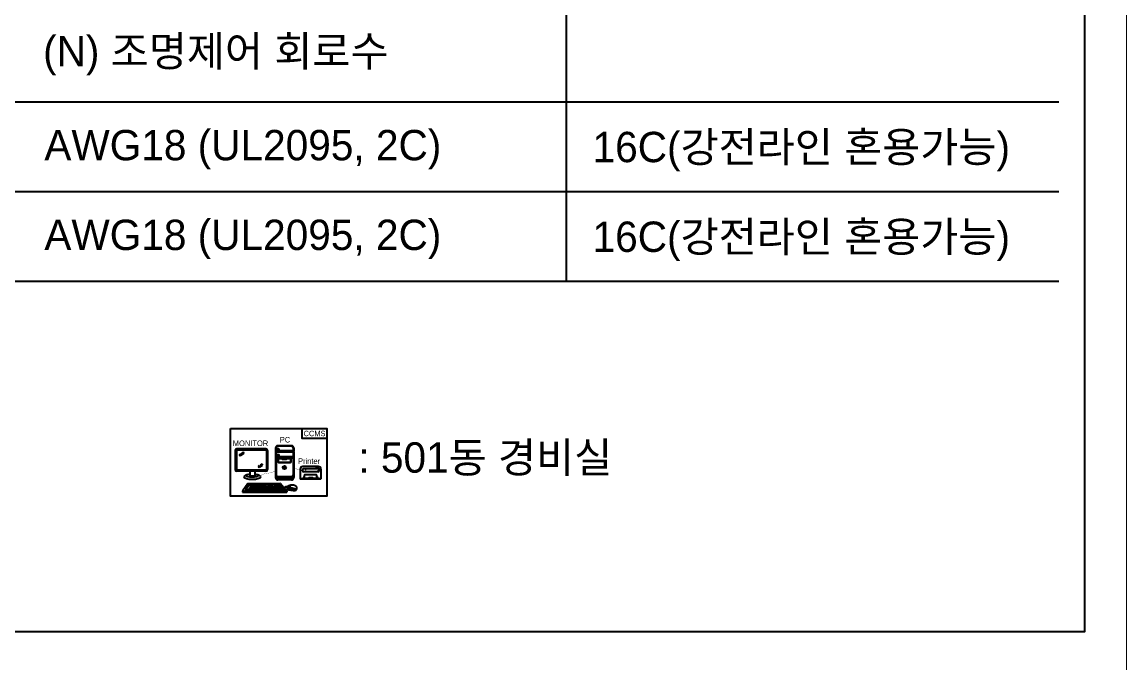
# Model space of a CAD drawing. Header units: millimetres. Extents: x 1282755 to 1285234, y -1758265 to -1757672.
# Drawn here: x 1284184.8 to 1284256.5, y -1757905.2 to -1757863.5 of the extents above; entities that cross this region are included whole.
import ezdxf
from ezdxf.enums import TextEntityAlignment as Align

# ---------------------------------------------------------------- set-up
doc = ezdxf.new("R2010")
doc.units = ezdxf.units.MM
doc.layers.add('MR', color=7, linetype='Continuous')
doc.styles.add('새굴림', font='NGULIM.TTF')

# ---------------------------------------------------------------- blocks, each defined once
blk = doc.blocks.new('방재실(계통도)')
at = {"layer": 'MR', "color": 4}
for p, q in [((-286074, 60615), (-286074, 60316)), ((-286055, 60615), (-286055, 60316)), ((-286053, 60617), (-286053, 60318)), ((-285587, 60641), (-286047, 60641)), ((-285587, 60622), (-286047, 60622)), ((-285932, 60587), (-286012, 60533)), ((-285948, 60590), (-285974, 60572)), ((-285579, 60615), (-285579, 60316)), ((-285561, 60615), (-285561, 60316)), ((-285438, 60656), (-285438, 60604)), ((-285438, 60596), (-285438, 60511)), ((-285154, 60600), (-285434, 60600)), ((-285428, 60656), (-285428, 60613)), ((-285428, 60587), (-285428, 60520)), ((-285163, 60609), (-285425, 60609)), ((-285163, 60591), (-285425, 60591)), ((-285187, 60692), (-285401, 60692)), ((-285187, 60683), (-285401, 60683)), ((-285159, 60656), (-285159, 60613)), ((-285159, 60587), (-285159, 60520)), ((-285150, 60656), (-285150, 60604)), ((-285150, 60596), (-285150, 60511)), ((-285988, 60562), (-286005, 60551)), ((-285942, 60567), (-285992, 60532)), ((-285438, 60504), (-285438, 60191)), ((-285154, 60507), (-285434, 60507)), ((-285428, 60495), (-285428, 60231)), ((-285163, 60517), (-285425, 60517)), ((-285163, 60498), (-285425, 60498)), ((-285334, 60485), (-285334, 60487)), ((-285263, 60485), (-285263, 60487)), ((-285159, 60495), (-285159, 60231)), ((-285150, 60504), (-285150, 60191)), ((-285587, 60308), (-286047, 60308)), ((-285587, 60290), (-286047, 60290)), ((-285585, 60310), (-286045, 60310)), ((-285843, 60290), (-285843, 60212)), ((-285761, 60290), (-285761, 60212)), ((-285637, 60403), (-285717, 60349)), ((-285693, 60379), (-285710, 60367)), ((-285647, 60383), (-285697, 60349)), ((-285653, 60406), (-285679, 60388)), ((-285050, 60321), (-285050, 60165)), ((-285012, 60297), (-285012, 60313)), ((-284767, 60364), (-285006, 60364)), ((-284768, 60329), (-284996, 60329)), ((-284768, 60281), (-284996, 60281)), ((-284958, 60322), (-284972, 60313)), ((-284968, 60318), (-284971, 60316)), ((-284960, 60319), (-284969, 60312)), ((-284961, 60323), (-284965, 60320)), ((-284796, 60338), (-284796, 60345)), ((-284796, 60338), (-284796, 60336)), ((-284782, 60346), (-284795, 60346)), ((-284782, 60337), (-284795, 60337)), ((-284782, 60334), (-284795, 60334)), ((-284781, 60338), (-284781, 60345)), ((-284781, 60338), (-284781, 60336)), ((-284778, 60338), (-284778, 60345)), ((-284778, 60338), (-284778, 60336)), ((-284763, 60346), (-284777, 60346)), ((-284763, 60337), (-284777, 60337)), ((-284763, 60334), (-284777, 60334)), ((-284762, 60299), (-284776, 60289)), ((-284772, 60294), (-284775, 60292)), ((-284763, 60295), (-284773, 60289)), ((-284765, 60299), (-284769, 60296)), ((-284762, 60338), (-284762, 60345)), ((-284762, 60338), (-284762, 60336)), ((-284752, 60297), (-284752, 60313)), ((-284723, 60321), (-284723, 60173)), ((-285875, 60098), (-285959, 59978)), ((-285875, 60098), (-285364, 60098)), ((-285875, 60072), (-285869, 60083)), ((-285875, 60072), (-285579, 60071)), ((-285866, 60089), (-285869, 60083)), ((-285869, 60083), (-285855, 60083)), ((-285866, 60089), (-285851, 60089)), ((-285851, 60089), (-285855, 60083)), ((-285849, 60072), (-285855, 60083)), ((-285845, 60078), (-285851, 60089)), ((-285846, 60072), (-285840, 60083)), ((-285761, 60212), (-285843, 60212)), ((-285837, 60089), (-285840, 60083)), ((-285840, 60083), (-285825, 60083)), ((-285837, 60089), (-285822, 60089)), ((-285822, 60089), (-285825, 60083)), ((-285820, 60072), (-285825, 60083)), ((-285816, 60078), (-285822, 60089)), ((-285816, 60072), (-285811, 60083)), ((-285807, 60089), (-285811, 60083)), ((-285811, 60083), (-285796, 60083)), ((-285807, 60089), (-285792, 60089)), ((-285792, 60089), (-285796, 60083)), ((-285791, 60072), (-285796, 60083)), ((-285787, 60078), (-285792, 60089)), ((-285787, 60072), (-285782, 60083)), ((-285778, 60089), (-285782, 60083)), ((-285782, 60083), (-285767, 60083)), ((-285778, 60089), (-285763, 60089)), ((-285763, 60089), (-285767, 60083)), ((-285762, 60071), (-285767, 60083)), ((-285758, 60078), (-285763, 60089)), ((-285758, 60071), (-285753, 60083)), ((-285749, 60089), (-285753, 60083)), ((-285753, 60083), (-285738, 60083)), ((-285749, 60089), (-285734, 60089)), ((-285734, 60089), (-285738, 60083)), ((-285732, 60071), (-285738, 60083)), ((-285729, 60078), (-285734, 60089)), ((-285729, 60071), (-285723, 60083)), ((-285720, 60089), (-285723, 60083)), ((-285723, 60083), (-285709, 60083)), ((-285720, 60089), (-285705, 60089)), ((-285705, 60089), (-285709, 60083)), ((-285703, 60071), (-285709, 60083)), ((-285699, 60078), (-285705, 60089)), ((-285700, 60071), (-285694, 60083)), ((-285691, 60089), (-285694, 60083)), ((-285694, 60083), (-285679, 60083)), ((-285691, 60089), (-285676, 60089)), ((-285676, 60089), (-285679, 60083)), ((-285674, 60071), (-285679, 60083)), ((-285670, 60078), (-285676, 60089)), ((-285670, 60071), (-285665, 60083)), ((-285661, 60089), (-285665, 60083)), ((-285665, 60083), (-285650, 60083)), ((-285661, 60089), (-285646, 60089)), ((-285646, 60089), (-285650, 60083)), ((-285645, 60071), (-285650, 60083)), ((-285641, 60078), (-285646, 60089)), ((-285641, 60071), (-285636, 60083)), ((-285632, 60089), (-285636, 60083)), ((-285636, 60083), (-285621, 60083)), ((-285632, 60089), (-285617, 60089)), ((-285617, 60089), (-285621, 60083)), ((-285616, 60071), (-285621, 60083)), ((-285612, 60078), (-285617, 60089)), ((-285609, 60078), (-285603, 60089)), ((-285605, 60071), (-285599, 60083)), ((-285603, 60089), (-285599, 60083)), ((-285588, 60089), (-285603, 60089)), ((-285585, 60083), (-285599, 60083)), ((-285588, 60089), (-285585, 60083)), ((-285579, 60071), (-285585, 60083)), ((-285556, 60078), (-285551, 60089)), ((-285556, 60078), (-285553, 60071)), ((-285553, 60071), (-285547, 60083)), ((-285553, 60071), (-285469, 60071)), ((-285536, 60089), (-285551, 60089)), ((-285551, 60089), (-285547, 60083)), ((-285532, 60083), (-285547, 60083)), ((-285536, 60089), (-285532, 60083)), ((-285527, 60071), (-285532, 60083)), ((-285527, 60078), (-285522, 60089)), ((-285524, 60071), (-285518, 60083)), ((-285522, 60089), (-285518, 60083)), ((-285507, 60089), (-285522, 60089)), ((-285503, 60083), (-285518, 60083)), ((-285507, 60089), (-285503, 60083)), ((-285498, 60071), (-285503, 60083)), ((-285498, 60078), (-285493, 60089)), ((-285494, 60071), (-285489, 60083)), ((-285493, 60089), (-285489, 60083)), ((-285478, 60089), (-285493, 60089)), ((-285474, 60083), (-285489, 60083)), ((-285478, 60089), (-285474, 60083)), ((-285469, 60071), (-285474, 60083)), ((-285452, 60089), (-285442, 60071)), ((-285361, 60089), (-285452, 60089)), ((-285352, 60071), (-285442, 60071)), ((-285441, 60087), (-285441, 60084)), ((-285430, 60087), (-285441, 60087)), ((-285441, 60084), (-285430, 60084)), ((-285430, 60084), (-285430, 60087)), ((-285428, 60206), (-285428, 60191)), ((-285422, 60089), (-285412, 60071)), ((-285410, 60087), (-285410, 60084)), ((-285399, 60087), (-285410, 60087)), ((-285410, 60084), (-285399, 60084)), ((-285187, 60203), (-285401, 60203)), ((-285187, 60194), (-285401, 60194)), ((-285187, 60163), (-285401, 60163)), ((-285187, 60154), (-285401, 60154)), ((-285399, 60084), (-285399, 60087)), ((-285391, 60089), (-285382, 60071)), ((-285380, 60088), (-285380, 60085)), ((-285369, 60088), (-285380, 60088)), ((-285380, 60085), (-285369, 60085)), ((-285369, 60085), (-285369, 60088)), ((-285361, 60096), (-285259, 59978)), ((-285361, 60089), (-285352, 60071)), ((-285240, 60053), (-285231, 60064)), ((-285231, 60064), (-285230, 60065)), ((-285230, 60065), (-285229, 60065)), ((-285229, 60065), (-285228, 60066)), ((-285228, 60066), (-285226, 60067)), ((-285228, 60066), (-285228, 60066)), ((-285226, 60067), (-285224, 60068)), ((-285224, 60068), (-285221, 60068)), ((-285221, 60068), (-285217, 60069)), ((-285217, 60069), (-285212, 60070)), ((-285212, 60070), (-285207, 60071)), ((-285207, 60071), (-285202, 60072)), ((-285205, 60063), (-285206, 60061)), ((-285205, 60062), (-285206, 60061)), ((-285204, 60064), (-285205, 60063)), ((-285204, 60064), (-285205, 60062)), ((-285203, 60066), (-285204, 60064)), ((-285203, 60065), (-285204, 60064)), ((-285202, 60067), (-285203, 60066)), ((-285202, 60066), (-285203, 60065)), ((-285202, 60072), (-285198, 60072)), ((-285201, 60069), (-285202, 60067)), ((-285201, 60067), (-285202, 60066)), ((-285200, 60070), (-285201, 60069)), ((-285200, 60069), (-285201, 60067)), ((-285198, 60072), (-285200, 60070)), ((-285199, 60070), (-285200, 60069)), ((-285198, 60071), (-285199, 60070)), ((-285197, 60072), (-285198, 60071)), ((-285195, 60072), (-285197, 60072)), ((-285193, 60073), (-285195, 60072)), ((-285189, 60073), (-285193, 60073)), ((-285185, 60073), (-285189, 60073)), ((-285182, 60073), (-285185, 60073)), ((-285178, 60073), (-285182, 60073)), ((-285173, 60072), (-285178, 60073)), ((-285161, 60162), (-285173, 60157)), ((-285169, 60072), (-285173, 60072)), ((-285165, 60071), (-285169, 60072)), ((-285161, 60071), (-285165, 60071)), ((-285156, 60070), (-285161, 60071)), ((-285159, 60206), (-285159, 60191)), ((-285151, 60069), (-285156, 60070)), ((-285146, 60067), (-285151, 60069)), ((-285140, 60066), (-285146, 60067)), ((-285135, 60065), (-285140, 60066)), ((-285130, 60063), (-285135, 60065)), ((-285126, 60061), (-285130, 60063)), ((-285004, 60173), (-285050, 60173)), ((-284723, 60165), (-285050, 60165)), ((-284984, 60192), (-285004, 60192)), ((-285004, 60192), (-285004, 60173)), ((-284984, 60173), (-285004, 60173)), ((-284984, 60192), (-284984, 60224)), ((-284984, 60192), (-284984, 60177)), ((-284915, 60177), (-284984, 60177)), ((-284984, 60177), (-284984, 60173)), ((-284788, 60173), (-284984, 60173)), ((-284799, 60235), (-284973, 60235)), ((-284788, 60177), (-284852, 60177)), ((-284788, 60192), (-284788, 60224)), ((-284769, 60192), (-284788, 60192)), ((-284788, 60192), (-284788, 60173)), ((-284788, 60181), (-284788, 60177)), ((-284769, 60173), (-284788, 60173)), ((-284769, 60192), (-284769, 60173)), ((-284723, 60173), (-284769, 60173)), ((-284723, 60165), (-284723, 60173)), ((-285959, 59978), (-285259, 59978)), ((-285959, 59978), (-285959, 59960)), ((-285959, 59960), (-285259, 59960)), ((-285913, 60007), (-285907, 60018)), ((-285904, 60024), (-285907, 60018)), ((-285907, 60018), (-285892, 60018)), ((-285906, 59989), (-285900, 60000)), ((-285906, 59989), (-285880, 59989)), ((-285904, 60024), (-285889, 60024)), ((-285902, 60024), (-285897, 60036)), ((-285897, 60007), (-285900, 60000)), ((-285900, 60000), (-285885, 60000)), ((-285893, 60042), (-285897, 60036)), ((-285897, 60036), (-285882, 60036)), ((-285897, 60007), (-285882, 60007)), ((-285896, 60007), (-285892, 60007)), ((-285893, 60042), (-285878, 60042)), ((-285892, 60042), (-285886, 60054)), ((-285889, 60024), (-285892, 60018)), ((-285887, 60007), (-285892, 60018)), ((-285883, 60013), (-285889, 60024)), ((-285883, 60060), (-285886, 60054)), ((-285886, 60054), (-285872, 60054)), ((-285882, 60007), (-285885, 60000)), ((-285880, 59989), (-285885, 60000)), ((-285883, 60060), (-285868, 60060)), ((-285878, 60042), (-285882, 60036)), ((-285877, 60024), (-285882, 60036)), ((-285876, 59995), (-285882, 60007)), ((-285876, 59995), (-285880, 59989)), ((-285873, 60031), (-285878, 60042)), ((-285868, 60060), (-285872, 60054)), ((-285866, 60042), (-285872, 60054)), ((-285871, 59989), (-285865, 60000)), ((-285871, 59989), (-285582, 59989)), ((-285863, 60049), (-285868, 60060)), ((-285861, 60007), (-285865, 60000)), ((-285865, 60000), (-285587, 60000)), ((-285861, 60007), (-285591, 60006)), ((-285854, 60007), (-285849, 60018)), ((-285845, 60024), (-285849, 60018)), ((-285849, 60018), (-285834, 60018)), ((-285845, 60024), (-285830, 60024)), ((-285844, 60024), (-285838, 60036)), ((-285835, 60042), (-285838, 60036)), ((-285838, 60036), (-285824, 60036)), ((-285835, 60042), (-285820, 60042)), ((-285834, 60042), (-285828, 60054)), ((-285830, 60024), (-285834, 60018)), ((-285829, 60007), (-285834, 60018)), ((-285825, 60013), (-285830, 60024)), ((-285824, 60060), (-285828, 60054)), ((-285828, 60054), (-285813, 60054)), ((-285825, 60007), (-285820, 60018)), ((-285824, 60060), (-285809, 60060)), ((-285820, 60042), (-285824, 60036)), ((-285818, 60024), (-285824, 60036)), ((-285814, 60031), (-285820, 60042)), ((-285816, 60024), (-285820, 60018)), ((-285820, 60018), (-285805, 60018)), ((-285816, 60024), (-285801, 60024)), ((-285815, 60024), (-285809, 60036)), ((-285809, 60060), (-285813, 60054)), ((-285808, 60042), (-285813, 60054)), ((-285804, 60049), (-285809, 60060)), ((-285806, 60042), (-285809, 60036)), ((-285809, 60036), (-285794, 60036)), ((-285806, 60042), (-285791, 60042)), ((-285801, 60024), (-285805, 60018)), ((-285799, 60007), (-285805, 60018)), ((-285804, 60042), (-285799, 60054)), ((-285796, 60013), (-285801, 60024)), ((-285795, 60060), (-285799, 60054)), ((-285799, 60054), (-285784, 60054)), ((-285796, 60007), (-285790, 60018)), ((-285795, 60060), (-285780, 60060)), ((-285791, 60042), (-285794, 60036)), ((-285789, 60024), (-285794, 60036)), ((-285785, 60031), (-285791, 60042)), ((-285787, 60024), (-285790, 60018)), ((-285790, 60018), (-285776, 60018)), ((-285787, 60024), (-285772, 60024)), ((-285785, 60024), (-285780, 60036)), ((-285780, 60060), (-285784, 60054)), ((-285779, 60042), (-285784, 60054)), ((-285775, 60049), (-285780, 60060)), ((-285776, 60042), (-285780, 60036)), ((-285780, 60036), (-285765, 60036)), ((-285776, 60042), (-285761, 60042)), ((-285772, 60024), (-285776, 60018)), ((-285770, 60007), (-285776, 60018)), ((-285775, 60042), (-285770, 60054)), ((-285766, 60013), (-285772, 60024)), ((-285766, 60060), (-285770, 60054)), ((-285770, 60054), (-285755, 60054)), ((-285767, 60007), (-285761, 60018)), ((-285766, 60060), (-285751, 60060)), ((-285761, 60042), (-285765, 60036)), ((-285760, 60024), (-285765, 60036)), ((-285756, 60031), (-285761, 60042)), ((-285757, 60024), (-285761, 60018)), ((-285761, 60018), (-285746, 60018)), ((-285757, 60024), (-285743, 60024)), ((-285756, 60024), (-285751, 60036)), ((-285751, 60060), (-285755, 60054)), ((-285749, 60042), (-285755, 60054)), ((-285746, 60049), (-285751, 60060)), ((-285747, 60042), (-285751, 60036)), ((-285751, 60036), (-285736, 60036)), ((-285747, 60042), (-285732, 60042)), ((-285746, 60042), (-285740, 60054)), ((-285743, 60024), (-285746, 60018)), ((-285741, 60006), (-285746, 60018)), ((-285737, 60013), (-285743, 60024)), ((-285737, 60060), (-285740, 60054)), ((-285740, 60054), (-285726, 60054)), ((-285737, 60060), (-285722, 60060)), ((-285737, 60006), (-285732, 60018)), ((-285732, 60042), (-285736, 60036)), ((-285731, 60024), (-285736, 60036)), ((-285727, 60031), (-285732, 60042)), ((-285728, 60024), (-285732, 60018)), ((-285732, 60018), (-285717, 60018)), ((-285728, 60024), (-285713, 60024)), ((-285727, 60024), (-285722, 60036)), ((-285722, 60060), (-285726, 60054)), ((-285720, 60042), (-285726, 60054)), ((-285716, 60049), (-285722, 60060)), ((-285718, 60042), (-285722, 60036)), ((-285722, 60036), (-285707, 60036)), ((-285718, 60042), (-285703, 60042)), ((-285717, 60042), (-285711, 60054)), ((-285713, 60024), (-285717, 60018)), ((-285712, 60006), (-285717, 60018)), ((-285708, 60013), (-285713, 60024)), ((-285708, 60060), (-285711, 60054)), ((-285711, 60054), (-285696, 60054)), ((-285708, 60060), (-285693, 60060)), ((-285708, 60006), (-285703, 60018)), ((-285703, 60042), (-285707, 60036)), ((-285701, 60024), (-285707, 60036)), ((-285698, 60031), (-285703, 60042)), ((-285699, 60024), (-285703, 60018)), ((-285703, 60018), (-285688, 60018)), ((-285699, 60024), (-285684, 60024)), ((-285698, 60024), (-285692, 60036)), ((-285693, 60060), (-285696, 60054)), ((-285691, 60042), (-285696, 60054)), ((-285687, 60049), (-285693, 60060)), ((-285689, 60042), (-285692, 60036)), ((-285692, 60036), (-285678, 60036)), ((-285689, 60042), (-285674, 60042)), ((-285684, 60024), (-285688, 60018)), ((-285683, 60006), (-285688, 60018)), ((-285687, 60042), (-285682, 60054)), ((-285679, 60013), (-285684, 60024)), ((-285678, 60060), (-285682, 60054)), ((-285682, 60054), (-285667, 60054)), ((-285679, 60006), (-285674, 60018)), ((-285678, 60060), (-285663, 60060)), ((-285674, 60042), (-285678, 60036)), ((-285672, 60024), (-285678, 60036)), ((-285668, 60031), (-285674, 60042)), ((-285670, 60024), (-285674, 60018)), ((-285674, 60018), (-285659, 60018)), ((-285670, 60024), (-285655, 60024)), ((-285669, 60024), (-285663, 60036)), ((-285663, 60060), (-285667, 60054)), ((-285662, 60042), (-285667, 60054)), ((-285658, 60048), (-285663, 60060)), ((-285659, 60042), (-285663, 60036)), ((-285663, 60036), (-285648, 60036)), ((-285659, 60042), (-285645, 60042)), ((-285655, 60024), (-285659, 60018)), ((-285653, 60006), (-285659, 60018)), ((-285658, 60042), (-285653, 60054)), ((-285650, 60013), (-285655, 60024)), ((-285649, 60060), (-285653, 60054)), ((-285653, 60054), (-285638, 60054)), ((-285650, 60006), (-285644, 60018)), ((-285649, 60060), (-285634, 60060)), ((-285645, 60042), (-285648, 60036)), ((-285643, 60024), (-285648, 60036)), ((-285639, 60031), (-285645, 60042)), ((-285641, 60024), (-285644, 60018)), ((-285644, 60018), (-285630, 60018)), ((-285641, 60024), (-285626, 60024)), ((-285634, 60060), (-285638, 60054)), ((-285633, 60042), (-285638, 60054)), ((-285636, 60031), (-285631, 60042)), ((-285629, 60048), (-285634, 60060)), ((-285632, 60024), (-285627, 60036)), ((-285616, 60042), (-285631, 60042)), ((-285631, 60042), (-285627, 60036)), ((-285626, 60024), (-285630, 60018)), ((-285624, 60006), (-285630, 60018)), ((-285612, 60036), (-285627, 60036)), ((-285626, 60048), (-285620, 60060)), ((-285620, 60013), (-285626, 60024)), ((-285622, 60042), (-285616, 60054)), ((-285621, 60006), (-285615, 60018)), ((-285620, 60060), (-285616, 60054)), ((-285605, 60060), (-285620, 60060)), ((-285602, 60054), (-285616, 60054)), ((-285616, 60042), (-285612, 60036)), ((-285611, 60024), (-285615, 60018)), ((-285615, 60018), (-285600, 60018)), ((-285607, 60024), (-285612, 60036)), ((-285611, 60024), (-285604, 60024)), ((-285608, 60031), (-285603, 60042)), ((-285605, 60060), (-285602, 60054)), ((-285604, 60024), (-285599, 60036)), ((-285604, 60024), (-285600, 60018)), ((-285588, 60042), (-285603, 60042)), ((-285603, 60042), (-285599, 60036)), ((-285596, 60042), (-285602, 60054)), ((-285595, 60006), (-285600, 60018)), ((-285584, 60036), (-285599, 60036)), ((-285598, 60048), (-285592, 60060)), ((-285595, 60013), (-285590, 60024)), ((-285594, 60042), (-285588, 60054)), ((-285592, 60060), (-285588, 60054)), ((-285577, 60060), (-285592, 60060)), ((-285591, 60006), (-285586, 60018)), ((-285591, 60006), (-285587, 60000)), ((-285590, 60024), (-285586, 60018)), ((-285575, 60024), (-285590, 60024)), ((-285574, 60053), (-285588, 60054)), ((-285588, 60042), (-285584, 60036)), ((-285582, 59989), (-285587, 60000)), ((-285571, 60018), (-285586, 60018)), ((-285579, 60024), (-285584, 60036)), ((-285580, 60031), (-285575, 60042)), ((-285577, 60060), (-285574, 60053)), ((-285576, 60024), (-285571, 60036)), ((-285576, 59995), (-285571, 60006)), ((-285576, 59995), (-285573, 59989)), ((-285560, 60042), (-285575, 60042)), ((-285575, 60042), (-285571, 60036)), ((-285575, 60024), (-285571, 60018)), ((-285568, 60042), (-285574, 60053)), ((-285573, 59989), (-285567, 60000)), ((-285573, 59989), (-285547, 59988)), ((-285556, 60036), (-285571, 60036)), ((-285566, 60006), (-285571, 60018)), ((-285556, 60006), (-285571, 60006)), ((-285571, 60006), (-285567, 60000)), ((-285570, 60048), (-285564, 60060)), ((-285552, 60000), (-285567, 60000)), ((-285566, 60042), (-285561, 60053)), ((-285549, 60060), (-285564, 60060)), ((-285564, 60060), (-285561, 60053)), ((-285563, 60013), (-285557, 60024)), ((-285546, 60053), (-285561, 60053)), ((-285560, 60042), (-285556, 60036)), ((-285559, 60006), (-285554, 60018)), ((-285522, 60024), (-285557, 60024)), ((-285557, 60024), (-285554, 60018)), ((-285551, 60024), (-285556, 60036)), ((-285556, 60006), (-285552, 60000)), ((-285518, 60018), (-285554, 60018)), ((-285552, 60031), (-285547, 60042)), ((-285547, 59988), (-285552, 60000)), ((-285549, 60060), (-285546, 60053)), ((-285548, 60024), (-285543, 60036)), ((-285532, 60042), (-285547, 60042)), ((-285547, 60042), (-285543, 60036)), ((-285540, 60042), (-285546, 60053)), ((-285528, 60036), (-285543, 60036)), ((-285532, 60042), (-285528, 60036)), ((-285532, 59995), (-285527, 60006)), ((-285532, 59995), (-285528, 59988)), ((-285523, 60024), (-285528, 60036)), ((-285528, 59988), (-285523, 60000)), ((-285528, 59988), (-285503, 59988)), ((-285527, 60006), (-285523, 60000)), ((-285512, 60006), (-285527, 60006)), ((-285508, 60000), (-285523, 60000)), ((-285522, 60024), (-285518, 60018)), ((-285521, 60048), (-285516, 60060)), ((-285521, 60048), (-285518, 60042)), ((-285518, 60042), (-285512, 60053)), ((-285488, 60042), (-285518, 60042)), ((-285513, 60006), (-285518, 60018)), ((-285501, 60060), (-285516, 60060)), ((-285516, 60060), (-285512, 60053)), ((-285497, 60053), (-285512, 60053)), ((-285512, 60006), (-285508, 60000)), ((-285511, 60031), (-285506, 60042)), ((-285511, 60031), (-285508, 60024)), ((-285503, 59988), (-285508, 60000)), ((-285505, 60024), (-285499, 60036)), ((-285475, 60024), (-285505, 60024)), ((-285503, 60042), (-285499, 60036)), ((-285501, 60060), (-285497, 60053)), ((-285484, 60036), (-285499, 60036)), ((-285492, 60042), (-285497, 60053)), ((-285496, 60013), (-285490, 60024)), ((-285496, 60013), (-285492, 60006)), ((-285492, 60048), (-285487, 60060)), ((-285492, 60006), (-285486, 60018)), ((-285465, 60006), (-285492, 60006)), ((-285490, 60024), (-285486, 60018)), ((-285488, 60042), (-285483, 60053)), ((-285488, 60042), (-285484, 60036)), ((-285472, 60060), (-285487, 60060)), ((-285487, 60060), (-285483, 60053)), ((-285472, 60018), (-285486, 60018)), ((-285486, 59995), (-285480, 60006)), ((-285486, 59995), (-285482, 59988)), ((-285479, 60024), (-285484, 60036)), ((-285468, 60053), (-285483, 60053)), ((-285482, 59988), (-285477, 60000)), ((-285482, 59988), (-285456, 59988)), ((-285480, 60006), (-285477, 60000)), ((-285479, 60031), (-285474, 60042)), ((-285462, 60000), (-285477, 60000)), ((-285476, 60024), (-285470, 60036)), ((-285475, 60024), (-285472, 60018)), ((-285459, 60042), (-285474, 60042)), ((-285474, 60042), (-285470, 60036)), ((-285472, 60060), (-285468, 60053)), ((-285466, 60006), (-285472, 60018)), ((-285455, 60036), (-285470, 60036)), ((-285463, 60042), (-285468, 60053)), ((-285466, 60013), (-285461, 60024)), ((-285465, 60006), (-285462, 60000)), ((-285463, 60048), (-285458, 60060)), ((-285463, 60006), (-285457, 60018)), ((-285456, 59988), (-285462, 60000)), ((-285446, 60024), (-285461, 60024)), ((-285461, 60024), (-285457, 60018)), ((-285459, 60042), (-285454, 60053)), ((-285459, 60042), (-285455, 60036)), ((-285458, 60060), (-285454, 60053)), ((-285443, 60060), (-285458, 60060)), ((-285442, 60018), (-285457, 60018)), ((-285456, 59995), (-285451, 60006)), ((-285450, 60024), (-285455, 60036)), ((-285439, 60053), (-285454, 60053)), ((-285453, 59988), (-285447, 60000)), ((-285453, 59988), (-285427, 59988)), ((-285451, 60006), (-285447, 60000)), ((-285436, 60006), (-285451, 60006)), ((-285450, 60030), (-285445, 60042)), ((-285432, 60000), (-285447, 60000)), ((-285446, 60024), (-285441, 60036)), ((-285446, 60024), (-285442, 60018)), ((-285430, 60042), (-285445, 60042)), ((-285445, 60042), (-285441, 60036)), ((-285443, 60060), (-285439, 60053)), ((-285437, 60006), (-285442, 60018)), ((-285426, 60036), (-285441, 60036)), ((-285434, 60042), (-285439, 60053)), ((-285437, 60013), (-285432, 60024)), ((-285436, 60006), (-285432, 60000)), ((-285433, 60006), (-285428, 60018)), ((-285432, 60024), (-285428, 60018)), ((-285417, 60024), (-285432, 60024)), ((-285427, 59988), (-285432, 60000)), ((-285430, 60042), (-285426, 60036)), ((-285413, 60018), (-285428, 60018)), ((-285427, 59995), (-285422, 60006)), ((-285421, 60024), (-285426, 60036)), ((-285424, 59988), (-285418, 60000)), ((-285424, 59988), (-285398, 59988)), ((-285422, 60006), (-285418, 60000)), ((-285407, 60006), (-285422, 60006)), ((-285403, 60000), (-285418, 60000)), ((-285417, 60024), (-285413, 60018)), ((-285413, 60048), (-285407, 60060)), ((-285413, 60048), (-285409, 60042)), ((-285408, 60006), (-285413, 60018)), ((-285409, 60042), (-285404, 60053)), ((-285380, 60042), (-285409, 60042)), ((-285407, 60060), (-285404, 60053)), ((-285393, 60060), (-285407, 60060)), ((-285407, 60006), (-285403, 60000)), ((-285389, 60053), (-285404, 60053)), ((-285398, 59988), (-285403, 60000)), ((-285400, 60030), (-285395, 60042)), ((-285400, 60030), (-285396, 60024)), ((-285396, 60024), (-285391, 60036)), ((-285367, 60024), (-285396, 60024)), ((-285395, 60042), (-285391, 60036)), ((-285393, 60060), (-285389, 60053)), ((-285376, 60036), (-285391, 60036)), ((-285383, 60042), (-285389, 60053)), ((-285387, 60013), (-285382, 60024)), ((-285387, 60013), (-285383, 60006)), ((-285384, 60048), (-285378, 60060)), ((-285383, 60006), (-285378, 60018)), ((-285328, 60006), (-285383, 60006)), ((-285382, 60024), (-285378, 60018)), ((-285380, 60042), (-285375, 60053)), ((-285380, 60042), (-285376, 60036)), ((-285378, 60060), (-285375, 60053)), ((-285363, 60060), (-285378, 60060)), ((-285363, 60018), (-285378, 60018)), ((-285377, 59995), (-285372, 60006)), ((-285377, 59995), (-285374, 59988)), ((-285371, 60024), (-285376, 60036)), ((-285360, 60053), (-285375, 60053)), ((-285374, 59988), (-285368, 60000)), ((-285374, 59988), (-285319, 59988)), ((-285372, 60006), (-285368, 60000)), ((-285371, 60030), (-285365, 60042)), ((-285368, 60000), (-285324, 60000)), ((-285367, 60024), (-285362, 60036)), ((-285367, 60024), (-285363, 60018)), ((-285351, 60042), (-285365, 60042)), ((-285365, 60042), (-285362, 60036)), ((-285363, 60060), (-285360, 60053)), ((-285358, 60006), (-285363, 60018)), ((-285347, 60035), (-285362, 60036)), ((-285354, 60042), (-285360, 60053)), ((-285358, 60013), (-285352, 60024)), ((-285354, 60048), (-285349, 60060)), ((-285354, 60006), (-285349, 60018)), ((-285352, 60024), (-285349, 60018)), ((-285338, 60024), (-285352, 60024)), ((-285351, 60042), (-285345, 60053)), ((-285351, 60042), (-285347, 60035)), ((-285349, 60060), (-285345, 60053)), ((-285334, 60060), (-285349, 60060)), ((-285334, 60018), (-285349, 60018)), ((-285341, 60024), (-285347, 60035)), ((-285330, 60053), (-285345, 60053)), ((-285342, 60030), (-285336, 60042)), ((-285338, 60024), (-285332, 60035)), ((-285338, 60024), (-285334, 60018)), ((-285321, 60042), (-285336, 60042)), ((-285336, 60042), (-285332, 60035)), ((-285334, 60060), (-285330, 60053)), ((-285329, 60006), (-285334, 60018)), ((-285318, 60035), (-285332, 60035)), ((-285325, 60042), (-285330, 60053)), ((-285329, 60013), (-285323, 60024)), ((-285328, 60006), (-285324, 60000)), ((-285325, 60006), (-285320, 60018)), ((-285319, 59988), (-285324, 60000)), ((-285308, 60024), (-285323, 60024)), ((-285323, 60024), (-285320, 60018)), ((-285305, 60018), (-285320, 60018)), ((-285319, 59995), (-285313, 60006)), ((-285312, 60024), (-285318, 60035)), ((-285315, 59988), (-285310, 60000)), ((-285315, 59988), (-285289, 59988)), ((-285299, 60006), (-285313, 60006)), ((-285313, 60006), (-285310, 60000)), ((-285310, 60000), (-285295, 60000)), ((-285308, 60024), (-285305, 60018)), ((-285299, 60006), (-285305, 60018)), ((-285301, 60028), (-285297, 60031)), ((-285299, 60006), (-285295, 60000)), ((-285297, 60031), (-285289, 60034)), ((-285289, 59988), (-285295, 60000)), ((-285286, 60041), (-285290, 60039)), ((-285289, 60034), (-285281, 60037)), ((-285280, 60043), (-285286, 60041)), ((-285281, 60037), (-285275, 60039)), ((-285276, 60044), (-285280, 60043)), ((-285271, 60045), (-285276, 60044)), ((-285275, 60039), (-285270, 60040)), ((-285266, 60045), (-285271, 60045)), ((-285270, 60040), (-285263, 60040)), ((-285260, 60045), (-285266, 60045)), ((-285263, 60040), (-285258, 60040)), ((-285255, 60044), (-285260, 60045)), ((-285259, 59978), (-285259, 59960)), ((-285258, 60040), (-285252, 60038)), ((-285255, 60029), (-285256, 60028)), ((-285256, 60028), (-285256, 60026)), ((-285256, 60028), (-285256, 60027)), ((-285256, 60027), (-285256, 60026)), ((-285256, 60026), (-285256, 60025)), ((-285256, 60026), (-285256, 60026)), ((-285256, 60026), (-285256, 60025)), ((-285256, 60025), (-285256, 60025)), ((-285256, 60025), (-285256, 60024)), ((-285256, 60025), (-285255, 60024)), ((-285256, 60024), (-285256, 60022)), ((-285256, 60022), (-285256, 60021)), ((-285256, 60021), (-285256, 60019)), ((-285256, 60021), (-285256, 60020)), ((-285256, 60021), (-285256, 60019)), ((-285254, 60020), (-285256, 60021)), ((-285256, 60020), (-285255, 60019)), ((-285256, 60019), (-285255, 60017)), ((-285256, 60019), (-285255, 60019)), ((-285247, 60043), (-285255, 60044)), ((-285255, 60029), (-285254, 60033)), ((-285255, 60028), (-285255, 60029)), ((-285254, 60027), (-285255, 60028)), ((-285255, 60024), (-285254, 60024)), ((-285255, 60019), (-285255, 60019)), ((-285255, 60019), (-285254, 60019)), ((-285255, 60019), (-285255, 60018)), ((-285255, 60018), (-285254, 60018)), ((-285255, 60017), (-285255, 60016)), ((-285255, 60016), (-285254, 60014)), ((-285254, 60033), (-285252, 60036)), ((-285253, 60027), (-285254, 60027)), ((-285254, 60024), (-285253, 60024)), ((-285242, 60022), (-285254, 60020)), ((-285254, 60019), (-285254, 60018)), ((-285254, 60018), (-285253, 60018)), ((-285254, 60018), (-285253, 60018)), ((-285254, 60014), (-285254, 60013)), ((-285254, 60013), (-285253, 60011)), ((-285251, 60027), (-285253, 60027)), ((-285253, 60024), (-285252, 60024)), ((-285253, 60018), (-285252, 60018)), ((-285253, 60018), (-285252, 60018)), ((-285253, 60011), (-285253, 60010)), ((-285253, 60010), (-285251, 60007)), ((-285252, 60036), (-285249, 60040)), ((-285252, 60038), (-285250, 60038)), ((-285252, 60024), (-285250, 60024)), ((-285252, 60018), (-285250, 60019)), ((-285252, 60018), (-285252, 60018)), ((-285252, 60018), (-285251, 60018)), ((-285250, 60027), (-285251, 60027)), ((-285251, 60018), (-285250, 60018)), ((-285251, 60007), (-285250, 60005)), ((-285250, 60006), (-285251, 60004)), ((-285251, 60004), (-285250, 60003)), ((-285250, 60038), (-285247, 60043)), ((-285247, 60028), (-285250, 60027)), ((-285250, 60024), (-285248, 60025)), ((-285250, 60019), (-285248, 60019)), ((-285250, 60018), (-285249, 60018)), ((-285250, 60005), (-285248, 60004)), ((-285250, 60003), (-285249, 60003)), ((-285249, 60040), (-285247, 60043)), ((-285249, 60018), (-285248, 60019)), ((-285249, 60003), (-285248, 60002)), ((-285248, 60025), (-285245, 60025)), ((-285248, 60019), (-285245, 60020)), ((-285248, 60019), (-285247, 60019)), ((-285248, 60004), (-285247, 60003)), ((-285248, 60002), (-285246, 60001)), ((-285247, 60043), (-285245, 60046)), ((-285244, 60028), (-285247, 60028)), ((-285247, 60019), (-285246, 60019)), ((-285247, 60003), (-285245, 60003)), ((-285246, 60019), (-285245, 60020)), ((-285246, 60001), (-285243, 60001)), ((-285245, 60046), (-285243, 60049)), ((-285245, 60025), (-285242, 60025)), ((-285245, 60020), (-285242, 60021)), ((-285245, 60020), (-285244, 60020)), ((-285245, 60003), (-285241, 60003)), ((-285242, 60028), (-285244, 60028)), ((-285244, 60020), (-285243, 60020)), ((-285243, 60049), (-285241, 60052)), ((-285243, 60020), (-285242, 60020)), ((-285243, 60001), (-285240, 60001)), ((-285239, 60029), (-285242, 60028)), ((-285242, 60025), (-285240, 60026)), ((-285227, 60025), (-285242, 60022)), ((-285242, 60021), (-285240, 60021)), ((-285242, 60020), (-285241, 60020)), ((-285241, 60052), (-285239, 60053)), ((-285240, 60052), (-285241, 60051)), ((-285241, 60051), (-285240, 60051)), ((-285239, 60051), (-285241, 60051)), ((-285241, 60051), (-285241, 60050)), ((-285241, 60050), (-285238, 60051)), ((-285241, 60020), (-285240, 60021)), ((-285241, 60003), (-285236, 60002)), ((-285236, 60054), (-285240, 60053)), ((-285240, 60051), (-285232, 60053)), ((-285239, 60052), (-285240, 60052)), ((-285240, 60026), (-285238, 60026)), ((-285240, 60021), (-285238, 60021)), ((-285240, 60021), (-285238, 60021)), ((-285240, 60001), (-285235, 60000)), ((-285237, 60053), (-285239, 60052)), ((-285239, 60053), (-285236, 60053)), ((-285237, 60052), (-285239, 60051)), ((-285237, 60029), (-285239, 60029)), ((-285238, 60051), (-285235, 60052)), ((-285238, 60026), (-285236, 60027)), ((-285238, 60021), (-285236, 60022)), ((-285238, 60021), (-285237, 60021)), ((-285235, 60053), (-285237, 60053)), ((-285236, 60052), (-285237, 60052)), ((-285234, 60030), (-285237, 60029)), ((-285237, 60021), (-285235, 60021)), ((-285234, 60054), (-285236, 60054)), ((-285236, 60053), (-285234, 60054)), ((-285234, 60053), (-285236, 60052)), ((-285236, 60027), (-285233, 60027)), ((-285236, 60022), (-285234, 60022)), ((-285236, 60002), (-285229, 60001)), ((-285233, 60054), (-285235, 60053)), ((-285235, 60052), (-285233, 60052)), ((-285235, 60021), (-285233, 60022)), ((-285235, 60000), (-285229, 60000)), ((-285232, 60055), (-285234, 60054)), ((-285234, 60054), (-285232, 60054)), ((-285232, 60053), (-285234, 60053)), ((-285232, 60030), (-285234, 60030)), ((-285234, 60022), (-285231, 60022)), ((-285230, 60054), (-285233, 60054)), ((-285233, 60052), (-285231, 60053)), ((-285233, 60027), (-285231, 60027)), ((-285233, 60022), (-285231, 60022)), ((-285230, 60055), (-285232, 60055)), ((-285232, 60054), (-285230, 60055)), ((-285232, 60053), (-285223, 60055)), ((-285230, 60054), (-285232, 60053)), ((-285229, 60031), (-285232, 60030)), ((-285231, 60053), (-285229, 60053)), ((-285231, 60027), (-285230, 60028)), ((-285231, 60022), (-285229, 60023)), ((-285231, 60022), (-285230, 60022)), ((-285228, 60056), (-285230, 60055)), ((-285227, 60055), (-285230, 60054)), ((-285230, 60055), (-285229, 60055)), ((-285228, 60054), (-285230, 60054)), ((-285230, 60028), (-285228, 60028)), ((-285230, 60022), (-285228, 60022)), ((-285229, 60055), (-285227, 60055)), ((-285229, 60053), (-285226, 60054)), ((-285227, 60031), (-285229, 60031)), ((-285229, 60023), (-285228, 60023)), ((-285229, 60001), (-285222, 60000)), ((-285229, 60000), (-285221, 59999)), ((-285226, 60056), (-285228, 60056)), ((-285225, 60054), (-285228, 60054)), ((-285228, 60028), (-285227, 60028)), ((-285228, 60023), (-285227, 60023)), ((-285228, 60022), (-285226, 60022)), ((-285227, 60055), (-285225, 60056)), ((-285224, 60055), (-285227, 60055)), ((-285226, 60031), (-285227, 60031)), ((-285227, 60028), (-285226, 60028)), ((-285216, 60025), (-285227, 60025)), ((-285227, 60023), (-285226, 60023)), ((-285224, 60056), (-285226, 60056)), ((-285226, 60054), (-285224, 60054)), ((-285224, 60031), (-285226, 60031)), ((-285226, 60028), (-285225, 60029)), ((-285226, 60023), (-285225, 60023)), ((-285226, 60022), (-285224, 60022)), ((-285225, 60056), (-285223, 60056)), ((-285223, 60055), (-285225, 60054)), ((-285225, 60029), (-285224, 60029)), ((-285225, 60023), (-285224, 60023)), ((-285222, 60057), (-285224, 60056)), ((-285223, 60056), (-285224, 60055)), ((-285224, 60054), (-285222, 60054)), ((-285224, 60031), (-285223, 60032)), ((-285224, 60030), (-285223, 60032)), ((-285223, 60032), (-285224, 60031)), ((-285224, 60030), (-285224, 60031)), ((-285224, 60029), (-285224, 60030)), ((-285224, 60029), (-285224, 60030)), ((-285224, 60030), (-285224, 60030)), ((-285223, 60030), (-285224, 60029)), ((-285223, 60029), (-285224, 60029)), ((-285224, 60029), (-285224, 60029)), ((-285224, 60028), (-285224, 60029)), ((-285224, 60029), (-285224, 60028)), ((-285224, 60029), (-285220, 60029)), ((-285224, 60027), (-285224, 60028)), ((-285224, 60028), (-285223, 60027)), ((-285224, 60026), (-285224, 60027)), ((-285224, 60024), (-285224, 60026)), ((-285224, 60023), (-285224, 60024)), ((-285224, 60022), (-285223, 60023)), ((-285223, 60056), (-285221, 60056)), ((-285220, 60056), (-285223, 60056)), ((-285221, 60055), (-285223, 60055)), ((-285223, 60055), (-285218, 60055)), ((-285222, 60034), (-285223, 60033)), ((-285223, 60033), (-285223, 60032)), ((-285222, 60033), (-285223, 60032)), ((-285223, 60032), (-285221, 60032)), ((-285223, 60031), (-285223, 60030)), ((-285223, 60031), (-285223, 60030)), ((-285223, 60030), (-285223, 60030)), ((-285223, 60030), (-285223, 60029)), ((-285223, 60027), (-285223, 60025)), ((-285223, 60025), (-285223, 60024)), ((-285223, 60024), (-285223, 60023)), ((-285223, 60023), (-285222, 60023)), ((-285223, 60023), (-285221, 60023)), ((-285220, 60057), (-285222, 60057)), ((-285222, 60054), (-285220, 60055)), ((-285221, 60036), (-285222, 60034)), ((-285221, 60035), (-285222, 60034)), ((-285222, 60034), (-285222, 60033)), ((-285222, 60023), (-285221, 60023)), ((-285222, 60000), (-285209, 59999)), ((-285221, 60056), (-285218, 60057)), ((-285219, 60055), (-285221, 60055)), ((-285220, 60038), (-285221, 60037)), ((-285221, 60037), (-285221, 60036)), ((-285220, 60037), (-285221, 60036)), ((-285221, 60036), (-285221, 60035)), ((-285221, 60032), (-285219, 60032)), ((-285221, 60023), (-285220, 60023)), ((-285221, 60023), (-285220, 60023)), ((-285221, 59999), (-285208, 59997)), ((-285218, 60057), (-285220, 60057)), ((-285209, 60057), (-285220, 60038)), ((-285218, 60056), (-285220, 60056)), ((-285220, 60055), (-285218, 60055)), ((-285219, 60038), (-285220, 60038)), ((-285220, 60038), (-285220, 60037)), ((-285220, 60029), (-285218, 60030)), ((-285220, 60023), (-285219, 60023)), ((-285220, 60023), (-285218, 60023)), ((-285218, 60055), (-285219, 60055)), ((-285218, 60040), (-285219, 60039)), ((-285219, 60039), (-285219, 60038)), ((-285219, 60032), (-285218, 60032)), ((-285219, 60023), (-285218, 60024)), ((-285216, 60057), (-285218, 60057)), ((-285218, 60057), (-285216, 60057)), ((-285216, 60056), (-285218, 60056)), ((-285216, 60056), (-285218, 60055)), ((-285218, 60055), (-285214, 60055)), ((-285218, 60055), (-285216, 60055)), ((-285217, 60042), (-285218, 60041)), ((-285218, 60041), (-285218, 60040)), ((-285218, 60032), (-285217, 60032)), ((-285218, 60030), (-285216, 60030)), ((-285218, 60024), (-285217, 60024)), ((-285218, 60023), (-285216, 60023)), ((-285216, 60043), (-285217, 60042)), ((-285217, 60032), (-285215, 60032)), ((-285217, 60024), (-285215, 60024)), ((-285214, 60058), (-285216, 60057)), ((-285213, 60057), (-285216, 60056)), ((-285216, 60057), (-285214, 60057)), ((-285214, 60056), (-285216, 60056)), ((-285216, 60055), (-285214, 60055)), ((-285215, 60045), (-285216, 60044)), ((-285216, 60044), (-285216, 60043)), ((-285216, 60030), (-285214, 60030)), ((-285193, 60023), (-285216, 60025)), ((-285216, 60023), (-285215, 60023)), ((-285214, 60047), (-285215, 60046)), ((-285215, 60046), (-285215, 60045)), ((-285215, 60032), (-285213, 60032)), ((-285215, 60024), (-285212, 60024)), ((-285215, 60023), (-285214, 60023)), ((-285212, 60058), (-285214, 60058)), ((-285214, 60057), (-285212, 60057)), ((-285212, 60056), (-285214, 60056)), ((-285214, 60055), (-285212, 60055)), ((-285214, 60055), (-285212, 60055)), ((-285213, 60048), (-285214, 60047)), ((-285214, 60030), (-285213, 60030)), ((-285214, 60023), (-285213, 60023)), ((-285211, 60057), (-285213, 60057)), ((-285212, 60050), (-285213, 60049)), ((-285213, 60049), (-285213, 60048)), ((-285213, 60032), (-285212, 60032)), ((-285213, 60030), (-285211, 60030)), ((-285213, 60023), (-285211, 60023)), ((-285211, 60058), (-285212, 60058)), ((-285212, 60055), (-285211, 60057)), ((-285211, 60057), (-285212, 60056)), ((-285212, 60057), (-285210, 60057)), ((-285212, 60055), (-285211, 60056)), ((-285211, 60051), (-285212, 60050)), ((-285212, 60032), (-285210, 60032)), ((-285212, 60024), (-285209, 60023)), ((-285209, 60058), (-285211, 60058)), ((-285211, 60056), (-285211, 60057)), ((-285210, 60053), (-285211, 60052)), ((-285211, 60052), (-285211, 60051)), ((-285211, 60030), (-285208, 60029)), ((-285211, 60023), (-285211, 60023)), ((-285211, 60023), (-285210, 60023)), ((-285210, 60057), (-285209, 60057)), ((-285209, 60055), (-285210, 60054)), ((-285210, 60054), (-285210, 60053)), ((-285210, 60032), (-285209, 60032)), ((-285210, 60023), (-285209, 60023)), ((-285208, 60058), (-285209, 60058)), ((-285208, 60057), (-285209, 60056)), ((-285209, 60056), (-285209, 60055)), ((-285209, 60032), (-285206, 60032)), ((-285209, 60023), (-285206, 60023)), ((-285209, 60023), (-285208, 60023)), ((-285209, 59999), (-285200, 59997)), ((-285207, 60060), (-285208, 60059)), ((-285208, 60059), (-285208, 60058)), ((-285207, 60058), (-285208, 60057)), ((-285208, 60029), (-285205, 60029)), ((-285208, 60023), (-285206, 60023)), ((-285208, 59997), (-285200, 59996)), ((-285206, 60061), (-285207, 60060)), ((-285206, 60060), (-285207, 60059)), ((-285207, 60059), (-285207, 60058)), ((-285206, 60061), (-285206, 60060)), ((-285206, 60032), (-285203, 60032)), ((-285206, 60023), (-285202, 60023)), ((-285206, 60023), (-285205, 60023)), ((-285205, 60029), (-285201, 60029)), ((-285205, 60023), (-285204, 60022)), ((-285204, 60022), (-285203, 60022)), ((-285203, 60032), (-285199, 60031)), ((-285203, 60022), (-285202, 60022)), ((-285202, 60023), (-285200, 60022)), ((-285202, 60022), (-285201, 60022)), ((-285201, 60029), (-285198, 60029)), ((-285201, 60022), (-285199, 60022)), ((-285200, 60022), (-285197, 60022)), ((-285200, 59997), (-285190, 59996)), ((-285200, 59996), (-285189, 59994)), ((-285199, 60031), (-285194, 60031)), ((-285199, 60022), (-285198, 60022)), ((-285198, 60029), (-285195, 60028)), ((-285198, 60022), (-285197, 60022)), ((-285197, 60022), (-285194, 60022)), ((-285197, 60022), (-285195, 60022)), ((-285195, 60028), (-285192, 60028)), ((-285195, 60022), (-285194, 60021)), ((-285194, 60031), (-285189, 60030)), ((-285194, 60022), (-285192, 60022)), ((-285194, 60021), (-285192, 60021)), ((-285180, 60021), (-285193, 60023)), ((-285192, 60028), (-285189, 60028)), ((-285192, 60022), (-285189, 60021)), ((-285192, 60021), (-285191, 60021)), ((-285191, 60021), (-285190, 60021)), ((-285190, 60021), (-285188, 60021)), ((-285190, 59996), (-285176, 59995)), ((-285189, 60030), (-285184, 60029)), ((-285189, 60028), (-285187, 60027)), ((-285189, 60021), (-285186, 60021)), ((-285189, 59994), (-285176, 59993)), ((-285188, 60021), (-285186, 60020)), ((-285187, 60027), (-285182, 60026)), ((-285186, 60021), (-285183, 60020)), ((-285186, 60020), (-285185, 60020)), ((-285185, 60020), (-285183, 60020)), ((-285184, 60029), (-285179, 60029)), ((-285183, 60020), (-285178, 60020)), ((-285183, 60020), (-285182, 60020)), ((-285182, 60026), (-285176, 60026)), ((-285182, 60020), (-285181, 60020)), ((-285181, 60020), (-285179, 60019)), ((-285125, 60010), (-285180, 60021)), ((-285179, 60029), (-285175, 60028)), ((-285179, 60019), (-285178, 60019)), ((-285178, 60020), (-285173, 60019)), ((-285178, 60019), (-285176, 60019)), ((-285176, 60026), (-285172, 60025)), ((-285176, 60019), (-285174, 60019)), ((-285176, 59995), (-285165, 59994)), ((-285176, 59993), (-285164, 59992)), ((-285175, 60028), (-285171, 60027)), ((-285174, 60019), (-285173, 60018)), ((-285173, 60019), (-285169, 60018)), ((-285173, 60018), (-285172, 60018)), ((-285172, 60025), (-285168, 60024)), ((-285172, 60018), (-285171, 60018)), ((-285171, 60027), (-285167, 60026)), ((-285171, 60018), (-285170, 60017)), ((-285170, 60017), (-285169, 60017)), ((-285169, 60018), (-285165, 60017)), ((-285169, 60017), (-285168, 60017)), ((-285168, 60024), (-285164, 60023)), ((-285168, 60017), (-285167, 60017)), ((-285167, 60026), (-285163, 60025)), ((-285167, 60017), (-285166, 60017)), ((-285166, 60017), (-285165, 60016)), ((-285165, 60017), (-285161, 60015)), ((-285165, 60016), (-285164, 60016)), ((-285165, 59994), (-285153, 59992)), ((-285164, 60023), (-285161, 60022)), ((-285164, 60016), (-285163, 60016)), ((-285164, 59992), (-285153, 59990)), ((-285163, 60025), (-285157, 60023)), ((-285163, 60016), (-285162, 60015)), ((-285162, 60015), (-285161, 60015)), ((-285161, 60022), (-285158, 60021)), ((-285161, 60015), (-285157, 60014)), ((-285161, 60015), (-285159, 60014)), ((-285159, 60014), (-285158, 60014)), ((-285158, 60021), (-285152, 60019)), ((-285158, 60014), (-285156, 60013)), ((-285157, 60023), (-285153, 60021)), ((-285157, 60014), (-285155, 60013)), ((-285156, 60013), (-285155, 60013)), ((-285155, 60013), (-285152, 60012)), ((-285155, 60013), (-285153, 60012)), ((-285153, 60021), (-285148, 60020)), ((-285153, 60012), (-285150, 60011)), ((-285153, 59992), (-285140, 59991)), ((-285153, 59990), (-285139, 59989)), ((-285152, 60019), (-285146, 60017)), ((-285152, 60012), (-285149, 60012)), ((-285150, 60011), (-285148, 60011)), ((-285149, 60012), (-285147, 60011)), ((-285148, 60020), (-285144, 60019)), ((-285148, 60011), (-285145, 60010)), ((-285147, 60011), (-285146, 60011)), ((-285146, 60017), (-285140, 60015)), ((-285146, 60011), (-285142, 60010)), ((-285145, 60010), (-285143, 60009)), ((-285144, 60019), (-285138, 60017)), ((-285143, 60009), (-285141, 60009)), ((-285142, 60010), (-285138, 60009)), ((-285141, 60009), (-285138, 60008)), ((-285140, 60015), (-285135, 60014)), ((-285140, 59991), (-285136, 59991)), ((-285139, 59989), (-285135, 59989)), ((-285138, 60017), (-285134, 60017)), ((-285138, 60009), (-285134, 60008)), ((-285138, 60008), (-285137, 60008)), ((-285137, 60008), (-285135, 60008)), ((-285136, 59991), (-285132, 59991)), ((-285135, 60014), (-285131, 60014)), ((-285135, 60008), (-285133, 60008)), ((-285135, 59989), (-285131, 59989)), ((-285134, 60017), (-285129, 60016)), ((-285134, 60008), (-285131, 60008)), ((-285133, 60008), (-285131, 60007)), ((-285132, 59991), (-285128, 59992)), ((-285131, 60014), (-285128, 60014)), ((-285131, 60008), (-285127, 60008)), ((-285131, 60007), (-285128, 60007)), ((-285131, 59989), (-285127, 59990)), ((-285129, 60016), (-285124, 60016)), ((-285128, 60014), (-285125, 60014)), ((-285128, 60007), (-285126, 60008)), ((-285128, 59992), (-285125, 59993)), ((-285127, 60008), (-285124, 60008)), ((-285127, 59990), (-285124, 59991)), ((-285122, 60059), (-285126, 60061)), ((-285126, 60008), (-285123, 60008)), ((-285125, 60014), (-285122, 60015)), ((-285116, 60011), (-285125, 60010)), ((-285125, 59993), (-285120, 59994)), ((-285124, 60016), (-285120, 60017)), ((-285124, 60008), (-285120, 60009)), ((-285124, 59991), (-285119, 59992)), ((-285123, 60008), (-285120, 60008)), ((-285119, 60057), (-285122, 60059)), ((-285122, 60015), (-285118, 60016)), ((-285120, 60017), (-285116, 60018)), ((-285120, 60009), (-285119, 60009)), ((-285120, 60008), (-285119, 60009)), ((-285120, 59994), (-285116, 59997)), ((-285115, 60055), (-285119, 60057)), ((-285119, 60009), (-285117, 60009)), ((-285119, 60009), (-285117, 60009)), ((-285119, 59992), (-285115, 59995)), ((-285118, 60016), (-285115, 60016)), ((-285117, 60009), (-285115, 60010)), ((-285117, 60009), (-285115, 60010)), ((-285116, 60018), (-285113, 60020)), ((-285105, 60017), (-285116, 60011)), ((-285116, 59997), (-285113, 59999)), ((-285113, 60053), (-285115, 60055)), ((-285115, 60016), (-285114, 60017)), ((-285115, 60010), (-285114, 60011)), ((-285115, 60010), (-285113, 60010)), ((-285115, 59995), (-285112, 59997)), ((-285114, 60017), (-285112, 60018)), ((-285114, 60011), (-285112, 60012)), ((-285110, 60051), (-285113, 60053)), ((-285113, 60020), (-285111, 60021)), ((-285113, 60010), (-285111, 60011)), ((-285113, 59999), (-285110, 60002)), ((-285112, 60018), (-285110, 60019)), ((-285112, 60012), (-285110, 60012)), ((-285112, 59997), (-285109, 60000)), ((-285111, 60021), (-285110, 60021)), ((-285111, 60011), (-285109, 60012)), ((-285108, 60049), (-285110, 60051)), ((-285110, 60021), (-285108, 60022)), ((-285110, 60019), (-285108, 60020)), ((-285110, 60012), (-285108, 60013)), ((-285110, 60002), (-285106, 60007)), ((-285109, 60012), (-285108, 60013)), ((-285109, 60000), (-285105, 60005)), ((-285106, 60046), (-285108, 60049)), ((-285108, 60022), (-285107, 60024)), ((-285108, 60020), (-285106, 60022)), ((-285108, 60013), (-285107, 60014)), ((-285108, 60013), (-285107, 60014)), ((-285107, 60024), (-285106, 60025)), ((-285107, 60014), (-285105, 60016)), ((-285107, 60014), (-285105, 60015)), ((-285105, 60043), (-285106, 60046)), ((-285106, 60025), (-285105, 60026)), ((-285106, 60022), (-285104, 60024)), ((-285106, 60007), (-285105, 60009)), ((-285104, 60041), (-285105, 60043)), ((-285104, 60039), (-285105, 60043)), ((-285105, 60026), (-285104, 60028)), ((-285101, 60022), (-285105, 60017)), ((-285105, 60016), (-285104, 60017)), ((-285105, 60015), (-285104, 60016)), ((-285105, 60009), (-285104, 60011)), ((-285105, 60005), (-285104, 60007)), ((-285104, 60041), (-285104, 60043)), ((-285103, 60039), (-285104, 60041)), ((-285103, 60038), (-285104, 60041)), ((-285103, 60035), (-285104, 60039)), ((-285104, 60028), (-285103, 60029)), ((-285104, 60024), (-285103, 60026)), ((-285104, 60017), (-285103, 60018)), ((-285104, 60016), (-285103, 60017)), ((-285104, 60011), (-285103, 60013)), ((-285104, 60007), (-285103, 60009)), ((-285103, 60037), (-285103, 60039)), ((-285102, 60036), (-285103, 60038)), ((-285102, 60035), (-285103, 60037)), ((-285103, 60032), (-285103, 60035)), ((-285103, 60031), (-285103, 60032)), ((-285103, 60029), (-285103, 60031)), ((-285103, 60028), (-285102, 60029)), ((-285103, 60026), (-285103, 60028)), ((-285103, 60018), (-285102, 60019)), ((-285103, 60018), (-285103, 60018)), ((-285103, 60017), (-285102, 60018)), ((-285103, 60013), (-285102, 60015)), ((-285103, 60009), (-285102, 60011)), ((-285102, 60034), (-285102, 60036)), ((-285102, 60034), (-285102, 60035)), ((-285101, 60031), (-285102, 60034)), ((-285102, 60032), (-285102, 60034)), ((-285102, 60031), (-285102, 60032)), ((-285102, 60029), (-285102, 60031)), ((-285102, 60020), (-285101, 60022)), ((-285102, 60020), (-285101, 60022)), ((-285102, 60021), (-285101, 60022)), ((-285102, 60019), (-285102, 60021)), ((-285102, 60018), (-285102, 60020)), ((-285101, 60018), (-285102, 60020)), ((-285102, 60019), (-285102, 60020)), ((-285102, 60018), (-285102, 60019)), ((-285102, 60015), (-285102, 60018)), ((-285102, 60013), (-285101, 60016)), ((-285102, 60011), (-285102, 60013)), ((-285101, 60029), (-285101, 60031)), ((-285101, 60027), (-285101, 60029)), ((-285101, 60024), (-285101, 60027)), ((-285101, 60023), (-285101, 60024)), ((-285101, 60022), (-285101, 60023)), ((-285101, 60016), (-285101, 60018))]:
    blk.add_line(p, q, dxfattribs=at)
for points in [[(-286144, 60965), (-284631, 60965), (-284631, 59897), (-286144, 59897), (-286144, 60965), (-286144, 60965)], [(-285334, 60485), (-285334, 60481), (-285263, 60481), (-285263, 60485)], [(-285334, 60485), (-285263, 60485)], [(-284852, 60177), (-284852, 60188), (-284915, 60188), (-284915, 60177)]]:
    blk.add_lwpolyline(points, dxfattribs=at)
blk.add_lwpolyline([(-285017, 60965), (-284631, 60965), (-284631, 60803), (-285017, 60803)], close=True, dxfattribs=at)
for points in [[(-285385, 60642), (-285399, 60642, 0.414214), (-285402, 60638), (-285402, 60625, 0.414214), (-285399, 60621), (-285385, 60621, 0.414214), (-285382, 60625), (-285382, 60638, 0.414214)], [(-285385, 60549), (-285399, 60549, 0.414214), (-285402, 60545), (-285402, 60532, 0.414214), (-285399, 60529), (-285385, 60529, 0.414214), (-285382, 60532), (-285382, 60545, 0.414214)]]:
    blk.add_lwpolyline(points, format="xyb", close=True, dxfattribs=at)
for points, format in [([(-285334, 60487), (-285385, 60487, 0.414214), (-285398, 60474), (-285398, 60440, 0.414214), (-285385, 60427), (-285204, 60427, 0.414214), (-285191, 60440), (-285191, 60474, 0.414214), (-285204, 60487), (-285263, 60487)], "xyb"), ([(-285334, 60483), (-285385, 60483, 0.414214), (-285394, 60474), (-285394, 60440, 0.414214), (-285385, 60431), (-285204, 60431, 0.414214), (-285195, 60440), (-285195, 60474, 0.414214), (-285204, 60483), (-285263, 60483)], "xyb"), ([(-285680, 60213, 3.66, 3.66, -0.027947), (-285652, 60233, 3.66, 3.66, -0.052541), (-285636, 60242, 3.66, 3.66, -0.062474), (-285588, 60253, 3.66, 3.66, 0.008616), (-285528, 60264, 3.66, 3.66, 0.043764), (-285491, 60274, 3.66, 3.66, 0.059018), (-285438, 60298, 3.66, 3.66, 0)], "xyseb"), ([(-285050, 60312, 3.66, 3.66, -0.001372), (-285059, 60313, 3.66, 3.66, -0.043764), (-285097, 60323, 3.66, 3.66, -0.059018), (-285150, 60347, 3.66, 3.66, 0)], "xyseb")]:
    blk.add_lwpolyline(points, format=format, dxfattribs=at)
for centre, radius in [((-286025, 60298), 3.3), ((-286011, 60298), 3.3), ((-285997, 60298), 3.3), ((-285984, 60298), 3.3), ((-285970, 60298), 3.3), ((-285297, 60348), 26.7), ((-285299, 60347), 12.6)]:
    blk.add_circle(centre, radius, dxfattribs=at)
for centre, radius, start, end in [((-286047, 60615), 26.2, 90, 180), ((-286047, 60615), 7.85, 90, 180), ((-286045, 60617), 7.85, 142.6891, 180), ((-285587, 60615), 26.2, 0, 90), ((-285587, 60615), 7.85, 0, 90), ((-285401, 60656), 36.6, 90, 180), ((-285434, 60604), 3.66, 180, 270), ((-285434, 60596), 3.66, 90, 180), ((-285401, 60656), 27.5, 90, 180), ((-285425, 60613), 3.66, 180, 270), ((-285425, 60587), 3.66, 90, 180), ((-285187, 60656), 36.6, 0, 90), ((-285187, 60656), 27.5, 0, 90), ((-285163, 60613), 3.66, 270, 0), ((-285163, 60587), 3.66, 0, 90), ((-285154, 60604), 3.66, 270, 0), ((-285154, 60596), 3.66, 0, 90), ((-285434, 60511), 3.66, 180, 270), ((-285434, 60504), 3.66, 90, 180), ((-285425, 60520), 3.66, 180, 270), ((-285425, 60495), 3.66, 90, 180), ((-285163, 60520), 3.66, 270, 0), ((-285163, 60495), 3.66, 0, 90), ((-285154, 60511), 3.66, 270, 0), ((-285154, 60504), 3.66, 0, 90), ((-286047, 60316), 26.2, 180, 270), ((-286047, 60316), 7.85, 180, 270), ((-286045, 60318), 7.85, 180, 270), ((-285803, 59944), 306, 97.5904, 100.423), ((-285803, 59944), 306, 79.5351, 82.1311), ((-285587, 60316), 7.85, 270, 0), ((-285587, 60316), 26.2, 270, 0), ((-285585, 60318), 7.85, 270, 299.3865), ((-285006, 60321), 43.9, 90, 180), ((-284996, 60313), 16.1, 90, 180), ((-284996, 60297), 16.1, 180, 270), ((-284795, 60345), 1.23, 90, 180), ((-284795, 60338), 1.23, 180, 270), ((-284795, 60336), 1.23, 180, 270), ((-284782, 60345), 1.23, 0, 90), ((-284782, 60338), 1.23, 270, 0), ((-284782, 60336), 1.23, 270, 0), ((-284777, 60345), 1.23, 90, 180), ((-284777, 60338), 1.23, 180, 270), ((-284777, 60336), 1.23, 180, 270), ((-284768, 60313), 16.1, 0, 90), ((-284768, 60297), 16.1, 270, 0), ((-284767, 60321), 43.9, 0, 90), ((-284763, 60345), 1.23, 0, 90), ((-284763, 60338), 1.23, 270, 0), ((-284763, 60336), 1.23, 270, 0), ((-285401, 60191), 36.6, 180, 270), ((-285401, 60231), 27.5, 180, 270), ((-285401, 60231), 36.6, 221.4096, 270), ((-285401, 60191), 27.5, 180, 270), ((-285364, 60094), 3.63, 31.5642, 89.9567), ((-285187, 60231), 27.5, 270, 0), ((-285187, 60231), 36.6, 270, 318.5904), ((-285187, 60191), 36.6, 270, 0), ((-285187, 60191), 27.5, 270, 0), ((-284973, 60224), 11, 90, 180), ((-284799, 60224), 11, 0, 90), ((-285303, 60066), 30, 257.5949, 294.995)]:
    blk.add_arc(centre, radius, start, end, dxfattribs=at)
at = {"layer": 'MR', "color": 4, "extrusion": (0, 0, -1)}
for centre, major_axis, ratio, start_param, end_param in [((-285803, 60200), (127, 0), 0.39697, 3.141593, 4.259712), ((-285803, 60224), (-96.1, 0), 0.277659, 2.374399, 7.050379), ((-285803, 60200), (127, 0), 0.39697, -1.116279, 0), ((-285803, 60200), (-127, 0), 0.325553, 3.141593, 6.283185)]:
    blk.add_ellipse(centre, major_axis=major_axis, ratio=ratio, start_param=start_param, end_param=end_param, dxfattribs=at)
at = {"layer": 'MR', "color": 4}
for points in [[(-285430, 60087), (-285441, 60087), (-285430, 60084), (-285441, 60084)], [(-285399, 60087), (-285410, 60087), (-285399, 60084), (-285410, 60084)], [(-285369, 60088), (-285380, 60088), (-285369, 60085), (-285380, 60085)]]:
    blk.add_solid(points, dxfattribs=at)
at = {"layer": 'MR', "color": 4, "style": '새굴림'}
for s, p in [('MONITOR', (-286109, 60686)), ('PC', (-285370, 60742)), ('Printer', (-285084, 60406))]:
    blk.add_text(s, height=88.3, dxfattribs=at).set_placement(p)
blk.add_text('CCMS', height=84.7, dxfattribs=at).set_placement((-284824, 60884), align=Align.MIDDLE)

msp = doc.modelspace()

# ---------------------------------------------------------------- linework, layer by layer
at = {"layer": 'MR'}
msp.add_lwpolyline([(1284126.303, -1757820.83), (1284256.493, -1757820.83), (1284256.493, -1757989.52), (1284126.303, -1757989.52)], close=True, dxfattribs=at)

# ---------------------------------------------------------------- next in the draw order: wipeouts: each hides what was drawn before it
msp.add_wipeout([(1284126.303, -1757820.83), (1284256.493, -1757820.83), (1284256.493, -1757989.52), (1284126.303, -1757989.52)]).dxf.layer = 'MR'

# ---------------------------------------------------------------- next in the draw order: linework, layer by layer
at = {"layer": 'MR', "color": 0}
for p, q in [((1284220.136, -1757880.373), (1284220.136, -1757840.206)), ((1284220.136, -1757880.373), (1284220.136, -1757840.206)), ((1284132.59, -1757868.712), (1284252.127, -1757868.712)), ((1284132.59, -1757874.542), (1284252.127, -1757874.542)), ((1284132.59, -1757880.373), (1284252.127, -1757880.373))]:
    msp.add_line(p, q, dxfattribs=at)
at = {"layer": 'MR', "linetype": 'Continuous'}
msp.add_lwpolyline([(1284129.621, -1757829.951), (1284253.795, -1757829.951), (1284253.795, -1757903.148), (1284129.621, -1757903.148)], close=True, dxfattribs=at)

# ---------------------------------------------------------------- next in the draw order: block references
at = {"layer": 'MR', "color": 7, "xscale": 0.004132709875641427, "yscale": 0.004132709875641427, "zscale": 0.004132709875641427}
msp.add_blockref('방재실(계통도)', (1285380.854, -1758141.883), dxfattribs=at)

# ---------------------------------------------------------------- next in the draw order: texts
at = {"layer": 'MR', "color": 4, "style": '새굴림'}
for s, height, p in [('(N) 조명제어 회로수', 1.97242, (1284186.119, -1757866.411)), ('AWG18 (UL2095, 2C)', 1.97242, (1284186.201, -1757872.515)), ('16C(강전라인 혼용가능)', 1.97242, (1284221.831, -1757872.637)), ('AWG18 (UL2095, 2C)', 1.97242, (1284186.201, -1757878.345)), ('16C(강전라인 혼용가능)', 1.97242, (1284221.831, -1757878.468)), (': 501동 경비실', 1.9724, (1284206.609, -1757892.812))]:
    msp.add_text(s, height=height, dxfattribs=at).set_placement(p)

doc.saveas('drawing.dxf')
